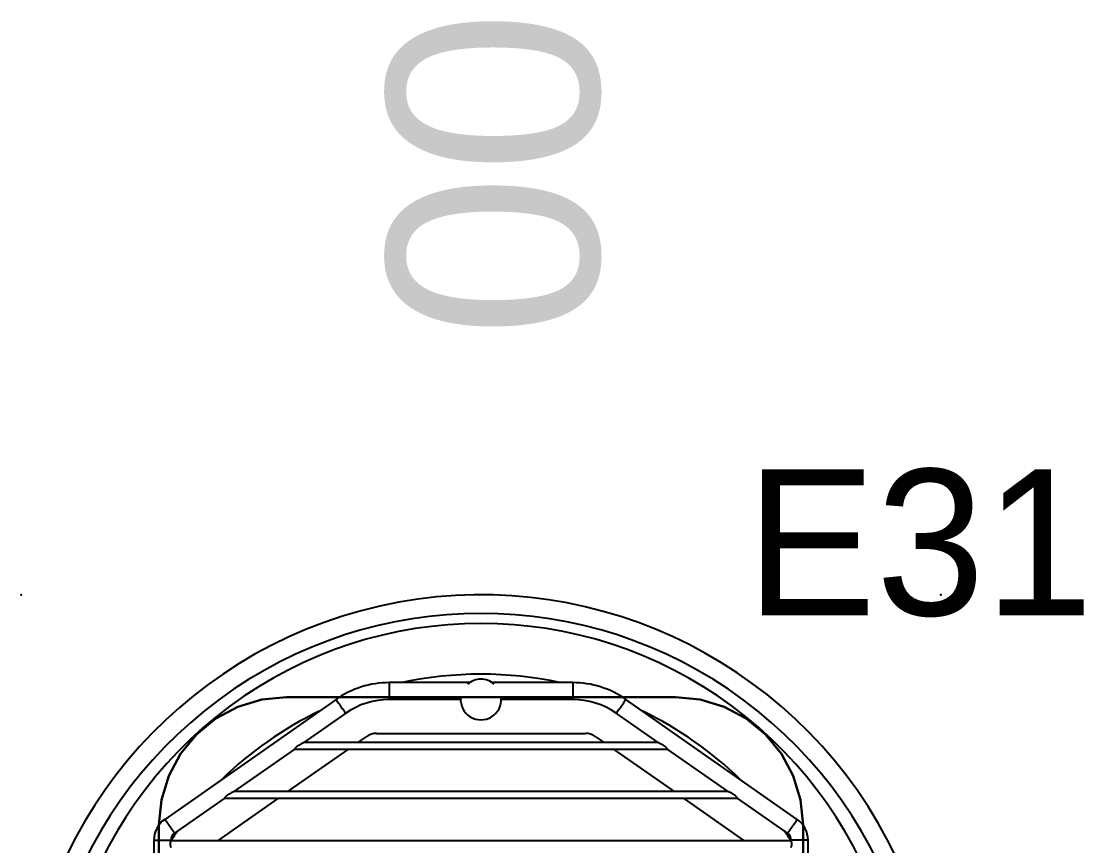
# Model space of a CAD drawing. Header units: millimetres. Extents: x 38967 to 51721, y 49836 to 53207.
# Drawn here: x 48756.6 to 48819.4, y 51838.9 to 51887.7 of the extents above; entities that cross this region are included whole.
import ezdxf
from ezdxf.enums import TextEntityAlignment as Align

# ---------------------------------------------------------------- set-up
doc = ezdxf.new("R2010")
doc.units = ezdxf.units.MM
doc.header["$LTSCALE"] = 5
for name, color, linetype in [('200-EquipBorder-2d', 9, 'Continuous'), ('200-EquipID-2d', 7, 'Continuous'), ('200-EquipInternal-2d', 252, 'Continuous'), ('200-EquipRed-3d', 1, 'Continuous')]:
    doc.layers.add(name, color=color, linetype=linetype)
doc.layers.add('200-InsPoint-3D', color=3, linetype='Continuous', plot=False)
doc.styles.add('Arial', font='arial.ttf')
doc.styles.add('ROMANS', font='micross.ttf')
doc.styles.add('TAKSİM', font='GOTHIC.TTF', dxfattribs={"height": 20})

# ---------------------------------------------------------------- blocks, each defined once
blk = doc.blocks.new('SL50')
at = {"layer": '200-EquipBorder-2d'}
for p, q in [((78.5, -604.94), (78.5, -725.87)), ((465.5, -725.87), (465.5, -604.94)), ((78.5, -725.87), (88.5, -725.87)), ((88.5, -725.55), (88.5, -725.87)), ((90.63, -729.97), (120.03, -750.55)), ((90.63, -729.97), (120.03, -750.55)), ((423.97, -750.55), (453.37, -729.97)), ((423.97, -750.55), (453.37, -729.97)), ((84.9, -738.16), (186.22, -809.11)), ((357.78, -809.11), (459.1, -738.16)), ((125.74, -754.55), (161.46, -779.57)), ((125.74, -754.55), (161.46, -779.57)), ((382.54, -779.57), (418.26, -754.55)), ((382.54, -779.57), (418.26, -754.55)), ((167.17, -783.57), (191.95, -800.92)), ((167.17, -783.57), (191.95, -800.92)), ((352.05, -800.92), (376.82, -783.57)), ((352.05, -800.92), (376.82, -783.57)), ((217.76, -809.05), (260.05, -809.05)), ((217.76, -809.05), (260.05, -809.05)), ((284.05, -809.05), (326.24, -809.05)), ((284.05, -809.05), (326.24, -809.05)), ((217.76, -819.05), (265.42, -819.05)), ((278.68, -819.05), (326.24, -819.05))]:
    blk.add_line(p, q, dxfattribs=at)
for centre, radius, start, end in [((272, -599), 272, 135.3487, 0), ((93.5, -725.87), 15, 180, 234.99967), ((93.5, -725.87), 5, 180, 235.00086), ((450.5, -725.87), 5, 305, 0.00003), ((450.5, -725.87), 5, 305, 0.00002), ((450.5, -725.87), 15, 305, 0.00002), ((272, -604.05), 220, 225.8059, 244.19044), ((272, -604.05), 220, 295.80375, 314.19624), ((272.05, -809.05), 12, 355.2198, 184.7802), ((217.75, -764.08), 44.98, 234.99817, 270.01569), ((217.75, -764.08), 44.98, 234.99817, 270.01569), ((326.24, -764.05), 45, 270, 305.00002), ((326.24, -764.05), 45, 270, 305.00002), ((217.75, -764.08), 54.98, 234.99817, 270.01419), ((326.24, -764.05), 55, 270, 305.00002), ((272, -604.05), 220, 257.76125, 282.23875), ((272.05, -809.05), 12, 228.59036, 270), ((272.05, -809.05), 12, 270, 311.40964)]:
    blk.add_arc(centre, radius, start, end, dxfattribs=at)
for points, knots in [([(88.5, -721.55), (88.5, -721.55), (88.5, -721.57), (88.47, -721.62), (88.46, -721.66), (88.42, -721.76), (88.4, -721.82), (88.35, -721.97), (88.32, -722.05), (88.27, -722.23), (88.24, -722.33), (88.19, -722.54), (88.17, -722.66), (88.13, -722.91), (88.11, -723.04), (88.09, -723.3), (88.08, -723.43), (88.08, -723.55)], [9.152752, 9.152752, 9.152752, 9.152752, 9.533924, 9.533924, 9.915095, 9.915095, 10.296267, 10.296267, 10.677439, 10.677439, 11.058996, 11.058996, 11.440554, 11.440554, 11.822112, 11.822112, 12.203669, 12.203669, 12.203669, 12.203669]), ([(455.5, -725.55), (455.5, -725.55), (455.5, -725.55), (455.52, -725.51), (455.55, -725.44), (455.63, -725.2), (455.69, -725.03), (455.79, -724.66), (455.83, -724.46), (455.89, -724.11), (455.9, -723.97), (455.91, -723.77), (455.91, -723.72), (455.92, -723.64), (455.92, -723.61), (455.92, -723.55), (455.92, -723.52), (455.92, -723.45), (455.92, -723.42), (455.91, -723.3), (455.91, -723.23), (455.89, -723.06), (455.88, -722.96), (455.84, -722.69), (455.81, -722.53), (455.72, -722.2), (455.68, -722.04), (455.59, -721.78), (455.55, -721.67), (455.51, -721.57), (455.5, -721.55), (455.5, -721.55)], [6.156756, 6.156756, 6.156756, 6.156756, 6.373747, 6.373747, 7.136451, 7.136451, 7.941796, 7.941796, 8.626778, 8.626778, 9.072717, 9.072717, 9.22443, 9.22443, 9.318797, 9.318797, 9.404954, 9.404954, 9.515977, 9.515977, 9.744334, 9.744334, 10.039979, 10.039979, 10.613097, 10.613097, 11.294753, 11.294753, 12.02705, 12.02705, 12.52558, 12.52558, 12.52558, 12.52558]), ([(88.08, -723.55), (88.08, -723.68), (88.09, -723.81), (88.11, -724.07), (88.13, -724.2), (88.17, -724.45), (88.19, -724.56), (88.24, -724.78), (88.27, -724.88), (88.32, -725.06), (88.35, -725.14), (88.4, -725.29), (88.42, -725.35), (88.46, -725.45), (88.47, -725.49), (88.5, -725.54), (88.5, -725.55), (88.5, -725.55)], [0, 0, 0, 0, 0.381558, 0.381558, 0.763115, 0.763115, 1.144673, 1.144673, 1.526231, 1.526231, 1.907402, 1.907402, 2.288574, 2.288574, 2.669746, 2.669746, 3.050917, 3.050917, 3.050917, 3.050917]), ([(460.5, -725.87), (460.44, -725.87), (460.37, -725.87), (459.66, -725.87), (459.02, -725.87), (457.83, -725.87), (457.3, -725.87), (456.41, -725.87), (456.06, -725.87), (455.7, -725.87), (455.61, -725.87), (455.52, -725.87), (455.5, -725.87), (455.5, -725.87)], [54.781201, 54.781201, 54.781201, 54.781201, 54.969713, 54.969713, 56.925115, 56.925115, 58.880553, 58.880553, 60.836025, 60.836025, 61.926826, 61.926826, 62.65568, 62.65568, 62.65568, 62.65568]), ([(465.5, -725.87), (465.5, -725.87), (465.5, -725.87), (465.46, -725.87), (465.3, -725.87), (464.75, -725.87), (464.36, -725.87), (463.4, -725.87), (462.84, -725.87), (461.67, -725.87), (461.09, -725.87), (460.5, -725.87)], [46.902511, 46.902511, 46.902511, 46.902511, 47.148452, 47.148452, 49.103714, 49.103714, 51.059012, 51.059012, 53.014345, 53.014345, 54.781201, 54.781201, 54.781201, 54.781201]), ([(84.9, -738.16), (84.9, -738.16), (84.9, -738.16), (84.9, -738.16), (84.91, -738.15), (84.93, -738.11), (84.97, -738.05), (85, -738.02), (85.03, -737.97), (85.06, -737.92), (85.08, -737.9), (85.09, -737.88), (85.11, -737.85), (85.13, -737.83), (85.15, -737.8), (85.17, -737.77), (85.24, -737.67), (85.33, -737.54), (85.44, -737.39), (85.51, -737.28), (85.59, -737.17), (85.67, -737.05), (85.72, -736.99), (85.76, -736.93), (85.8, -736.87), (85.93, -736.69), (86.07, -736.49), (86.22, -736.27), (86.34, -736.1), (86.47, -735.92), (86.59, -735.74), (86.64, -735.67), (86.7, -735.59), (86.75, -735.51), (86.91, -735.28), (87.09, -735.03), (87.26, -734.78), (87.37, -734.63), (87.48, -734.47), (87.59, -734.32), (87.65, -734.23), (87.7, -734.15), (87.76, -734.07), (87.76, -734.07), (87.76, -734.07), (87.76, -734.07)], [29.619241, 29.619241, 29.619241, 29.619241, 29.847605, 29.847605, 29.847605, 30.708391, 30.708391, 30.708391, 31.226379, 31.226379, 31.226379, 31.452878, 31.452878, 31.452878, 31.69388, 31.69388, 31.69388, 32.555952, 32.555952, 32.555952, 33.168111, 33.168111, 33.168111, 33.481999, 33.481999, 33.481999, 34.342726, 34.342726, 34.342726, 35.026669, 35.026669, 35.026669, 35.334591, 35.334591, 35.334591, 36.195839, 36.195839, 36.195839, 36.720865, 36.720865, 36.720865, 37.019376, 37.019376, 37.019376, 37.024061, 37.024061, 37.024061, 37.024061]), ([(87.76, -734.07), (87.81, -734), (87.85, -733.94), (87.9, -733.87), (88.08, -733.62), (88.27, -733.35), (88.45, -733.09), (88.57, -732.92), (88.68, -732.75), (88.79, -732.59), (88.85, -732.52), (88.9, -732.45), (88.95, -732.37), (89.1, -732.15), (89.26, -731.93), (89.41, -731.72), (89.51, -731.57), (89.6, -731.44), (89.69, -731.31), (89.73, -731.26), (89.76, -731.22), (89.79, -731.17), (89.82, -731.13), (89.85, -731.08), (89.89, -731.04), (90, -730.87), (90.11, -730.71), (90.21, -730.58), (90.25, -730.51), (90.3, -730.45), (90.34, -730.39), (90.36, -730.36), (90.38, -730.33), (90.4, -730.3), (90.42, -730.28), (90.43, -730.25), (90.45, -730.23), (90.51, -730.15), (90.56, -730.08), (90.59, -730.03), (90.62, -729.99), (90.63, -729.97), (90.63, -729.97)], [37.024061, 37.024061, 37.024061, 37.024061, 37.253311, 37.253311, 37.253311, 38.150257, 38.150257, 38.150257, 38.749492, 38.749492, 38.749492, 39.037493, 39.037493, 39.037493, 39.898209, 39.898209, 39.898209, 40.48839, 40.48839, 40.48839, 40.723079, 40.723079, 40.723079, 40.95609, 40.95609, 40.95609, 41.824287, 41.824287, 41.824287, 42.254538, 42.254538, 42.254538, 42.515096, 42.515096, 42.515096, 42.7442, 42.7442, 42.7442, 43.606897, 43.606897, 43.606897, 44.428878, 44.428878, 44.428878, 44.428878]), ([(459.1, -738.16), (459.1, -738.16), (459.1, -738.16), (459.08, -738.13), (458.99, -738), (458.67, -737.55), (458.45, -737.23), (457.9, -736.44), (457.58, -735.98), (456.87, -734.98), (456.5, -734.44), (455.75, -733.38), (455.39, -732.85), (454.71, -731.88), (454.4, -731.44), (453.89, -730.71), (453.69, -730.43), (453.48, -730.13), (453.43, -730.06), (453.38, -729.98), (453.37, -729.97), (453.37, -729.97)], [46.902511, 46.902511, 46.902511, 46.902511, 47.148452, 47.148452, 49.103714, 49.103714, 51.059012, 51.059012, 53.014345, 53.014345, 54.969713, 54.969713, 56.925115, 56.925115, 58.880553, 58.880553, 60.836025, 60.836025, 61.926826, 61.926826, 62.65568, 62.65568, 62.65568, 62.65568]), ([(120.03, -750.55), (120.03, -750.55), (120.04, -750.56), (120.08, -750.63), (120.14, -750.7), (120.31, -750.91), (120.43, -751.06), (120.77, -751.42), (120.99, -751.63), (121.4, -751.98), (121.55, -752.11), (121.85, -752.33), (121.99, -752.43), (122.29, -752.65), (122.46, -752.76), (122.89, -753.04), (123.16, -753.21), (123.97, -753.67), (124.5, -753.95), (125.16, -754.28), (125.36, -754.37), (125.59, -754.48), (125.66, -754.52), (125.72, -754.54), (125.73, -754.55), (125.74, -754.55), (125.74, -754.55), (125.74, -754.55)], [7.251904, 7.251904, 7.251904, 7.251904, 7.585937, 7.585937, 8.216331, 8.216331, 8.912931, 8.912931, 9.621029, 9.621029, 10.010422, 10.010422, 10.351706, 10.351706, 10.750025, 10.750025, 11.370541, 11.370541, 12.646563, 12.646563, 13.397994, 13.397994, 13.85218, 13.85218, 14.050709, 14.050709, 14.122186, 14.122186, 14.122186, 14.122186]), ([(418.26, -754.55), (418.26, -754.55), (418.27, -754.55), (418.31, -754.53), (418.37, -754.5), (418.54, -754.42), (418.67, -754.36), (419.1, -754.15), (419.46, -753.97), (420.22, -753.56), (420.61, -753.34), (421.19, -752.98), (421.41, -752.85), (421.78, -752.6), (421.94, -752.49), (422.24, -752.27), (422.38, -752.16), (422.71, -751.89), (422.89, -751.73), (423.23, -751.42), (423.38, -751.26), (423.64, -750.97), (423.75, -750.84), (423.89, -750.66), (423.94, -750.6), (423.97, -750.56), (423.97, -750.55), (423.97, -750.55)], [0.116116, 0.116116, 0.116116, 0.116116, 0.3428, 0.3428, 0.728444, 0.728444, 1.330912, 1.330912, 2.488272, 2.488272, 3.547655, 3.547655, 4.162302, 4.162302, 4.614917, 4.614917, 5.057157, 5.057157, 5.641631, 5.641631, 6.235739, 6.235739, 6.814211, 6.814211, 7.326311, 7.326311, 7.534085, 7.534085, 7.534085, 7.534085]), ([(161.46, -779.57), (161.46, -779.57), (161.48, -779.6), (161.59, -779.74), (161.68, -779.85), (161.92, -780.13), (162.09, -780.32), (162.5, -780.71), (162.69, -780.88), (163.03, -781.15), (163.17, -781.26), (163.46, -781.47), (163.6, -781.58), (163.94, -781.81), (164.14, -781.94), (164.69, -782.28), (165.06, -782.49), (165.89, -782.94), (166.33, -783.16), (166.8, -783.39), (166.94, -783.46), (167.1, -783.53), (167.15, -783.56), (167.17, -783.57), (167.17, -783.57), (167.17, -783.57)], [0.000182, 0.000182, 0.000182, 0.000182, 0.652549, 0.652549, 1.376626, 1.376626, 2.240814, 2.240814, 2.896422, 2.896422, 3.351402, 3.351402, 3.807505, 3.807505, 4.404668, 4.404668, 5.50422, 5.50422, 6.99259, 6.99259, 7.709505, 7.709505, 8.157533, 8.157533, 8.295355, 8.295355, 8.295355, 8.295355]), ([(376.82, -783.57), (376.82, -783.57), (376.83, -783.56), (376.88, -783.54), (376.93, -783.52), (377.1, -783.43), (377.24, -783.37), (377.66, -783.16), (378.03, -782.98), (378.79, -782.57), (379.17, -782.35), (379.76, -782), (379.98, -781.86), (380.35, -781.61), (380.5, -781.5), (380.8, -781.28), (380.95, -781.17), (381.28, -780.9), (381.46, -780.74), (381.8, -780.43), (381.95, -780.27), (382.21, -779.98), (382.31, -779.85), (382.44, -779.69), (382.48, -779.65), (382.52, -779.58), (382.54, -779.57), (382.54, -779.57)], [8.300859, 8.300859, 8.300859, 8.300859, 8.55871, 8.55871, 8.999863, 8.999863, 9.695384, 9.695384, 11.043792, 11.043792, 12.286389, 12.286389, 13.013808, 13.013808, 13.554407, 13.554407, 14.087489, 14.087489, 14.798577, 14.798577, 15.527862, 15.527862, 16.243204, 16.243204, 16.704437, 16.704437, 17.139149, 17.139149, 17.139149, 17.139149]), ([(186.22, -809.11), (186.22, -809.11), (186.22, -809.11), (186.25, -809.07), (186.35, -808.93), (186.68, -808.45), (186.91, -808.12), (187.48, -807.31), (187.81, -806.84), (188.52, -805.82), (188.9, -805.28), (189.65, -804.21), (190.01, -803.69), (190.69, -802.72), (190.99, -802.29), (191.49, -801.58), (191.68, -801.31), (191.86, -801.05), (191.91, -800.98), (191.94, -800.93), (191.95, -800.92), (191.95, -800.92)], [46.895734, 46.895734, 46.895734, 46.895734, 47.227724, 47.227724, 49.196057, 49.196057, 51.164714, 51.164714, 53.133603, 53.133603, 55.102699, 55.102699, 57.071984, 57.071984, 59.041347, 59.041347, 61.010818, 61.010818, 62.03624, 62.03624, 62.649568, 62.649568, 62.649568, 62.649568]), ([(354.91, -805.01), (354.63, -804.61), (354.36, -804.22), (353.73, -803.32), (353.4, -802.85), (352.82, -802.02), (352.58, -801.68), (352.22, -801.16), (352.11, -801), (352.05, -800.92), (352.05, -800.92), (352.05, -800.92)], [53.439867, 53.439867, 53.439867, 53.439867, 54.904266, 54.904266, 56.85343, 56.85343, 58.802532, 58.802532, 60.751594, 60.751594, 61.317875, 61.317875, 61.317875, 61.317875]), ([(217.76, -814.05), (217.76, -813.73), (217.76, -813.41), (217.76, -812.46), (217.76, -811.85), (217.76, -810.76), (217.76, -810.29), (217.76, -809.56), (217.76, -809.3), (217.76, -809.09), (217.76, -809.05), (217.76, -809.05)], [54.011706, 54.011706, 54.011706, 54.011706, 54.97798, 54.97798, 56.933177, 56.933177, 58.888279, 58.888279, 60.844112, 60.844112, 61.888228, 61.888228, 61.888228, 61.888228]), ([(326.24, -814.05), (326.24, -813.61), (326.24, -813.16), (326.24, -812.1), (326.24, -811.51), (326.24, -810.48), (326.24, -810.05), (326.24, -809.4), (326.24, -809.19), (326.24, -809.07), (326.24, -809.05), (326.24, -809.05)], [53.600336, 53.600336, 53.600336, 53.600336, 54.946588, 54.946588, 56.899442, 56.899442, 58.852268, 58.852268, 60.805366, 60.805366, 61.47816, 61.47816, 61.47816, 61.47816]), ([(357.78, -809.11), (357.78, -809.11), (357.74, -809.04), (357.53, -808.75), (357.35, -808.49), (356.87, -807.81), (356.58, -807.39), (355.92, -806.45), (355.56, -805.94), (355.1, -805.28), (355.01, -805.14), (354.91, -805.01)], [45.561238, 45.561238, 45.561238, 45.561238, 47.107012, 47.107012, 49.056414, 49.056414, 51.005757, 51.005757, 52.955042, 52.955042, 53.439867, 53.439867, 53.439867, 53.439867]), ([(217.76, -819.05), (217.76, -819.05), (217.76, -819.02), (217.76, -818.82), (217.76, -818.56), (217.76, -817.83), (217.76, -817.37), (217.76, -816.28), (217.76, -815.67), (217.76, -814.71), (217.76, -814.38), (217.76, -814.05)], [46.13285, 46.13285, 46.13285, 46.13285, 47.156348, 47.156348, 49.111871, 49.111871, 51.067322, 51.067322, 53.022693, 53.022693, 54.011706, 54.011706, 54.011706, 54.011706]), ([(326.24, -819.05), (326.24, -819.05), (326.24, -818.99), (326.24, -818.68), (326.24, -818.37), (326.24, -817.57), (326.24, -817.06), (326.24, -815.93), (326.24, -815.3), (326.24, -814.46), (326.24, -814.26), (326.24, -814.05)], [45.721581, 45.721581, 45.721581, 45.721581, 47.134895, 47.134895, 49.087861, 49.087861, 51.040799, 51.040799, 52.993707, 52.993707, 53.600336, 53.600336, 53.600336, 53.600336])]:
    blk.add_open_spline(points, degree=3, knots=knots, dxfattribs=at)
at = {"layer": '200-EquipInternal-2d'}
for p, q in [((88.5, -725.55), (455.5, -725.55)), ((152.02, -750.55), (116.31, -725.55)), ((427.69, -725.55), (391.98, -750.55)), ((455.5, -725.87), (455.5, -725.55)), ((455.5, -725.87), (455.5, -725.55)), ((120.03, -750.55), (423.97, -750.55)), ((125.74, -754.55), (418.26, -754.55)), ((193.45, -779.57), (157.73, -754.55)), ((386.27, -754.55), (350.55, -779.57)), ((161.46, -779.57), (382.54, -779.57)), ((167.17, -783.57), (376.82, -783.57)), ((204.42, -787.25), (199.16, -783.57)), ((344.84, -783.57), (339.58, -787.25)), ((333.85, -789.05), (210.15, -789.05))]:
    blk.add_line(p, q, dxfattribs=at)
for centre, radius, start, end in [((272, -599), 261, 160.59572, 19.40079), ((272, -604.05), 250, 160.5861, 19.4139), ((272, -604.05), 220, 213.52307, 215.33777), ((272, -604.05), 220, 324.66229, 326.47693), ((210.15, -779.05), 10, 234.99974, 270), ((333.85, -779.05), 10, 270.00015, 305)]:
    blk.add_arc(centre, radius, start, end, dxfattribs=at)
at = {"layer": '200-EquipRed-3d'}
for points in [[(81.48, -735, 239.89), (81.48, -700, 239.89), (81.48, -700, 159.89), (81.48, -735, 159.89)], [(462.5, -700, 239.89), (462.5, -735, 239.89), (462.5, -735, 159.89), (462.5, -700, 159.89)], [(387, -810.5, 239.89), (157, -810.5, 239.89), (157, -810.5, 159.89), (387, -810.5, 159.89)]]:
    blk.add_3dface(points, dxfattribs=at)
for points, invisible_edges in [([(82.93, -749.73, 239.89), (81.48, -735, 239.89), (81.48, -735, 159.89), (82.93, -749.73, 159.89)], 8), ([(462.5, -735, 239.89), (461.05, -749.73, 239.89), (461.05, -749.73, 159.89), (462.5, -735, 159.89)], 2), ([(87.23, -763.9, 239.89), (82.93, -749.73, 239.89), (82.93, -749.73, 159.89), (87.23, -763.9, 159.89)], 10), ([(461.05, -749.73, 239.89), (456.75, -763.89, 239.89), (456.75, -763.89, 159.89), (461.05, -749.73, 159.89)], 10), ([(94.21, -776.95, 239.89), (87.23, -763.9, 239.89), (87.23, -763.9, 159.89), (94.21, -776.95, 159.89)], 10), ([(456.75, -763.89, 239.89), (449.78, -776.95, 239.89), (449.78, -776.95, 159.89), (456.75, -763.89, 159.89)], 10), ([(103.6, -788.39, 239.89), (94.21, -776.95, 239.89), (94.21, -776.95, 159.89), (103.6, -788.39, 159.89)], 10), ([(449.78, -776.95, 239.89), (440.39, -788.39, 239.89), (440.39, -788.39, 159.89), (449.78, -776.95, 159.89)], 10), ([(115.04, -797.78, 239.89), (103.6, -788.39, 239.89), (103.6, -788.39, 159.89), (115.04, -797.78, 159.89)], 10), ([(440.39, -788.39, 239.89), (428.95, -797.78, 239.89), (428.95, -797.78, 159.89), (440.39, -788.39, 159.89)], 10), ([(128.1, -804.76, 239.89), (115.04, -797.78, 239.89), (115.04, -797.78, 159.89), (128.1, -804.76, 159.89)], 10), ([(428.95, -797.78, 239.89), (415.89, -804.75, 239.89), (415.89, -804.75, 159.89), (428.95, -797.78, 159.89)], 10), ([(142.27, -809.05, 239.89), (128.1, -804.76, 239.89), (128.1, -804.76, 159.89), (142.27, -809.05, 159.89)], 10), ([(157, -810.5, 239.89), (142.27, -809.05, 239.89), (142.27, -809.05, 159.89), (157, -810.5, 159.89)], 2), ([(401.73, -809.05, 239.89), (387, -810.5, 239.89), (387, -810.5, 159.89), (401.73, -809.05, 159.89)], 8), ([(415.89, -804.75, 239.89), (401.73, -809.05, 239.89), (401.73, -809.05, 159.89), (415.89, -804.75, 159.89)], 10)]:
    blk.add_3dface(points, dxfattribs=dict(at, invisible_edges=invisible_edges))
at = {"layer": '200-InsPoint-3D'}
for p in [(0, -871), (544, -871)]:
    blk.add_point(p, dxfattribs=at)
blk = doc.blocks.new('attrib')
at = {"layer": '200-EquipID-2d', "style": 'Arial'}
blk.add_attdef('POS', text='', height=2.5, dxfattribs=at).set_placement((0, 0, -1), align=Align.MIDDLE)
at = {"layer": '200-EquipID-2d', "style": 'ROMANS', "flags": 1}
for tag, p in [('ZONA', (0, -4.905, -2)), ('EQUIPMENTDATA', (0, -7.89, -2)), ('LONGDESCR', (0, -11.302, -2)), ('EQUIPMENTCONN', (0, -14.714, -2)), ('ACCESSORYDATA', (0, -18.552, -2)), ('ACCESSORYCONN', (0, -21.857, -2))]:
    blk.add_attdef(tag, text='', height=2.5, dxfattribs=at).set_placement(p, align=Align.CENTER)

msp = doc.modelspace()

# ---------------------------------------------------------------- block references
at = {"xscale": 0.1000000000003638, "yscale": 0.09999999999854481, "zscale": 0.1000000000003638, "rotation": 180}
msp.add_blockref('SL50', (48810.972, 51766.644), dxfattribs=at)
at = {"layer": '200-EquipID-2d'}
ref = msp.add_blockref('attrib', (48784.472, 51878.644), dxfattribs=dict(at, xscale=5, yscale=5, zscale=5, rotation=270))
ref.add_attrib('POS', '00', dxfattribs={"color": 1, "height": 12.5, "rotation": 270, "style": 'Arial'}).set_placement((48784.472, 51878.644, -5), align=Align.MIDDLE)

# ---------------------------------------------------------------- texts
at = {"style": 'TAKSİM'}
msp.add_text('E31', height=8.64, dxfattribs=at).set_placement((48809.719, 51852.531), align=Align.CENTER)

doc.saveas('drawing.dxf')
